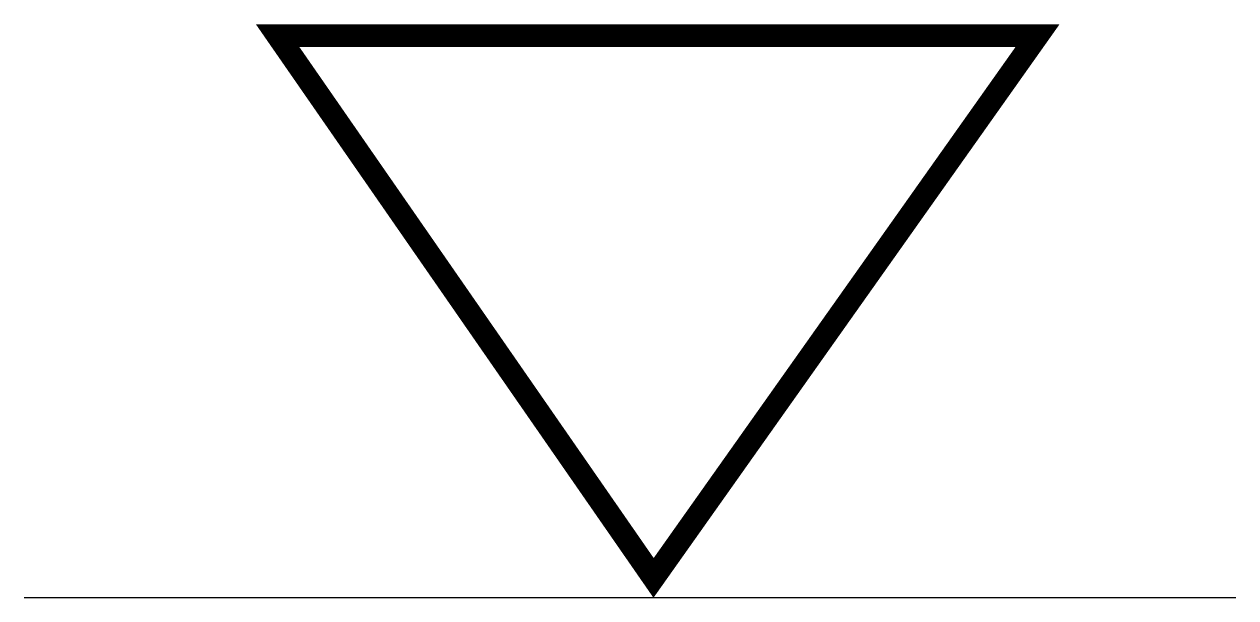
# Model space of a CAD drawing. Extents: x 4.74 to 10.05, y 2.92 to 5.43.
import ezdxf

# ---------------------------------------------------------------- set-up
doc = ezdxf.new("R2010")
doc.units = 0
doc.header["$MEASUREMENT"] = 0
doc.layers.get('0').update_dxf_attribs({"linetype": 'CONTINUOUS'})
doc.layers.add('3', color=7, linetype='CONTINUOUS')

msp = doc.modelspace()

# ---------------------------------------------------------------- linework, layer by layer
at = {"color": 7, "const_width": 0.1}
msp.add_lwpolyline([(5.8511, 5.3819), (9.1809, 5.3819), (7.4985, 3.0053)], close=True, dxfattribs=at)
at = {"layer": '3', "color": 7}
msp.add_line((4.7409, 2.9189), (10.0495, 2.9189), dxfattribs=at)

doc.saveas('drawing.dxf')
